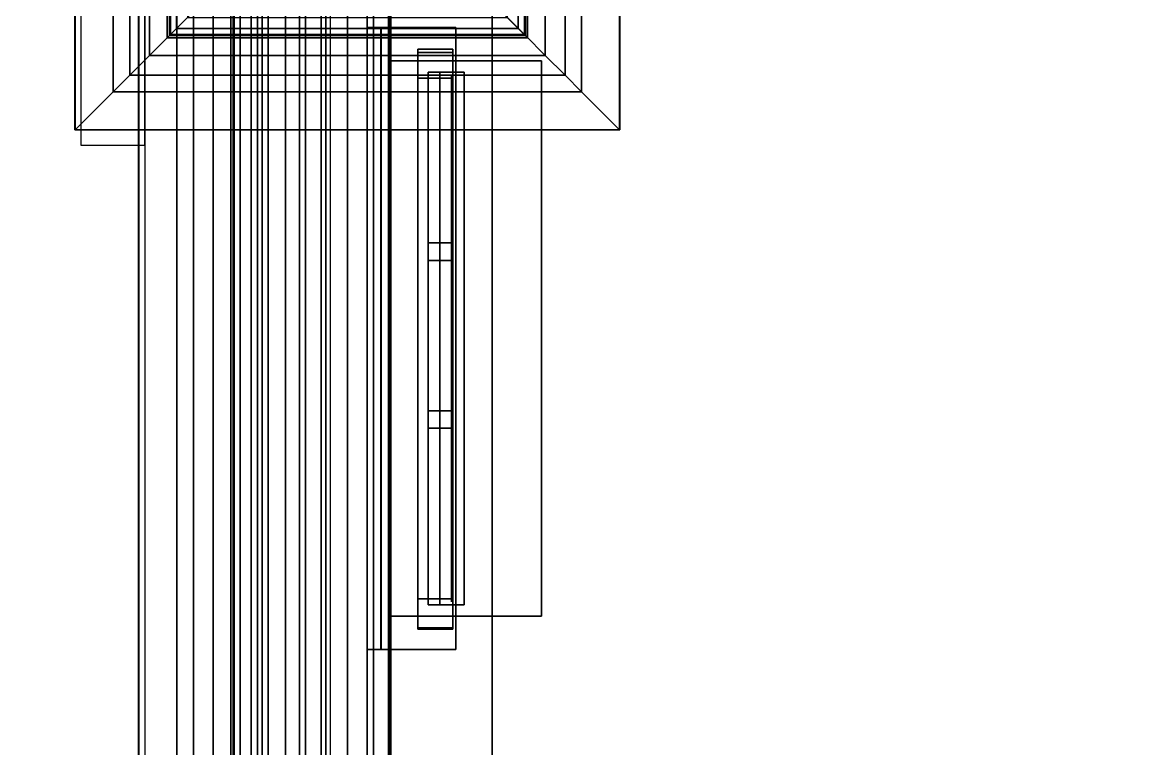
# Model space of a CAD drawing. Extents: x -152 to 154, y -106 to 95.
# Drawn here: x -132.11 to -112.73, y -19.96 to -7.41 of the extents above; entities that cross this region are included whole.
import ezdxf

# ---------------------------------------------------------------- set-up
doc = ezdxf.new("R2010")
doc.units = 0
for name, color, linetype in [('GLASS', 19, 'CONTINUOUS'), ('GROUND1', 253, 'CONTINUOUS'), ('ROOF1', 37, 'CONTINUOUS'), ('ROOF2', 59, 'CONTINUOUS'), ('WALLBASS', 250, 'CONTINUOUS'), ('WALLCOV', 37, 'CONTINUOUS'), ('WALLSIDE', 8, 'CONTINUOUS'), ('WALLVERS', 37, 'CONTINUOUS'), ('WINDOW', 9, 'CONTINUOUS')]:
    doc.layers.add(name, color=color, linetype=linetype)

msp = doc.modelspace()

# ---------------------------------------------------------------- linework, layer by layer
at = {"layer": 'GLASS'}
for points in [[(-124.704376, -17.419632, 87), (-124.704376, -8.319626, 87), (-124.704376, -8.319626, 61), (-124.704376, -17.419632, 61)], [(-124.704376, -17.419632, 50), (-124.704376, -8.319626, 50), (-124.704376, -8.319626, 24), (-124.704376, -17.419632, 24)], [(-124.704376, -17.419632, 16.5), (-124.704376, -8.319626, 16.5), (-124.704376, -8.319626, 5.5), (-124.704376, -17.419632, 5.5)]]:
    msp.add_3dface(points, dxfattribs=at)
at = {"layer": 'GROUND1', "invisible_edges": 8}
for points in [[(-151.5, 95, -0.075062), (-151.5, -80, -0.075062), (153.5, 95, -0.075062)], [(-151.5, -80, -0.075062), (-56.949997, -80, -0.075062), (153.5, 95, -0.075062)]]:
    msp.add_3dface(points, dxfattribs=at)
at = {"layer": 'ROOF1'}
for points in [[(-126.5, 70, 105.704536), (-126.5, 10, 105.704536), (-126.5, -52, 105.704536), (-81.527527, 10, 135.704529)], [(0.5, 10, 135.704529), (-81.527527, 10, 135.704529), (-126.5, -52, 105.704536), (0.5, -52, 105.704536)]]:
    msp.add_3dface(points, dxfattribs=at)
at = {"layer": 'ROOF2'}
for points in [[(132.100006, -55.5, 107.236023), (132.100006, 73.800003, 107.236023), (-130, 73.800003, 107.236023), (-130, -55.5, 107.236023)], [(-125.621452, -51.420319, 106.346451), (-81.350975, 10.035786, 135.778381), (-81.844093, 10.491188, 135.770432), (-126.12394, -50.977798, 106.33873)], [(-126.12394, -50.995041, 105.35112), (-126.12394, -50.977798, 106.33873), (-81.844093, 10.491188, 135.770432), (-81.844093, 10.473949, 134.782822)], [(-125.118965, -51.845573, 107.343979), (-80.857849, 9.59766, 136.776123), (-81.350967, 10.053066, 136.768188), (-125.621452, -51.403046, 107.336258)], [(-81.350967, 10.053066, 136.768188), (-81.350975, 10.035786, 135.778381), (-125.621452, -51.420319, 106.346451), (-125.621452, -51.403046, 107.336258)], [(-125.118965, -51.845573, 107.343979), (-125.118965, -51.862846, 106.354179), (-80.857849, 9.580379, 135.786331), (-80.857849, 9.59766, 136.776123)], [(-124.616478, -52.305367, 106.361908), (-80.364723, 9.124977, 135.794281), (-80.857849, 9.580379, 135.786331), (-125.118965, -51.862846, 106.354179)], [(-124.616478, -52.305367, 106.361908), (-124.616478, -52.322601, 105.37429), (-80.364723, 9.107738, 134.806671), (-80.364723, 9.124977, 135.794281)]]:
    msp.add_3dface(points, dxfattribs=at)
at = {"layer": 'WALLBASS', "invisible_edges": 8}
for points in [[(-125.74942, -24.169632, -0.5), (-125.74942, -17.669632, 5.300003), (-125.74942, -1.669632, -0.5)], [(-125.74942, -17.669632, 5.300003), (-125.74942, -8.069626, 5.300003), (-125.74942, -1.669632, -0.5)], [(-125.74942, -8.069626, 5.300003), (-125.74942, -8.069626, 16.700001), (-125.74942, -1.669632, -0.5)], [(-125.74942, -1.669632, -0.5), (-125.74942, -8.069626, 16.700001), (-125.74942, -1.669632, 18)], [(-125.74942, -8.069626, 16.700001), (-125.74942, -24.169632, 18), (-125.74942, -1.669632, 18)], [(-125.74942, -17.669632, 16.700001), (-125.74942, -24.169632, 18), (-125.74942, -8.069626, 16.700001)], [(-125.74942, -24.169632, -0.5), (-125.74942, -24.169632, 18), (-125.74942, -17.669632, 5.300003)], [(-125.74942, -17.669632, 5.300003), (-125.74942, -24.169632, 18), (-125.74942, -17.669632, 16.700001)]]:
    msp.add_3dface(points, dxfattribs=at)
at = {"layer": 'WALLBASS'}
for points in [[(-123.149414, -8.069626, 16.700001), (-125.74942, -8.069626, 16.700001), (-125.74942, -8.069626, 5.300003), (-123.149414, -8.069626, 5.300003)], [(-125.74942, -8.069626, 5.300003), (-125.74942, -17.669632, 5.300003), (-123.149414, -17.669632, 5.300003), (-123.149414, -8.069626, 5.300003)], [(-125.74942, -17.669632, 16.700001), (-125.74942, -8.069626, 16.700001), (-123.149414, -8.069626, 16.700001), (-123.149414, -17.669632, 16.700001)], [(-125.74942, -17.669632, 5.300003), (-125.74942, -17.669632, 16.700001), (-123.149414, -17.669632, 16.700001), (-123.149414, -17.669632, 5.300003)]]:
    msp.add_3dface(points, dxfattribs=at)
at = {"layer": 'WALLCOV'}
for points in [[(-130.102219, -55.402222, 106.785728), (-130.107178, -55.407181, 107.244904), (-130.107178, 74.866737, 107.244904), (-130.102219, 74.859291, 106.785728)], [(-129.445328, -54.745331, 106.677689), (-130.102219, -55.402222, 106.785728), (-130.102219, 74.859291, 106.785728), (-129.445328, 73.872772, 106.677689)], [(-129.159729, -54.459732, 106.434586), (-129.445328, -54.745331, 106.677689), (-129.445328, 73.872772, 106.677689), (-129.159729, 73.443848, 106.434586)], [(-128.817001, -54.117004, 106.029434), (-129.159729, -54.459732, 106.056442), (-129.159729, 73.443848, 106.056442), (-128.817001, 72.929146, 106.029434)], [(-129.159729, -54.459732, 106.056442), (-129.159729, -54.459732, 106.434586), (-129.159729, 73.443848, 106.434586), (-129.159729, 73.443848, 106.056442)], [(-128.474274, -53.774277, 105.273132), (-128.817001, -54.117004, 105.543243), (-128.817001, 72.929146, 105.543243), (-128.474274, 72.414436, 105.273132)], [(-128.817001, -54.117004, 105.543243), (-128.817001, -54.117004, 106.029434), (-128.817001, 72.929146, 106.029434), (-128.817001, 72.929146, 105.543243)], [(-127.867172, -53.167175, 99.524506), (-128.51297, -53.812958, 99.524506), (-128.51297, 72.472534, 99.524506), (-127.867172, 71.502693, 99.524506)], [(-128.51297, -53.812958, 99.524506), (-128.51297, -53.812958, 99.766678), (-128.51297, 72.472534, 99.766678), (-128.51297, 72.472534, 99.524506)], [(-128.51297, -53.812958, 99.766678), (-128.351517, -53.65152, 100.008842), (-128.351517, 72.230072, 100.008842), (-128.51297, 72.472534, 99.766678)], [(-126.046646, -51.346649, 105.219116), (-128.474274, -53.774277, 105.273132), (-128.474274, 72.414436, 105.273132), (-126.046646, 68.768608, 105.219116)], [(-128.163162, -53.463165, 100.789169), (-128.459152, -53.75914, 101.246597), (-128.459152, 72.391716, 101.246597), (-128.163162, 71.947205, 100.789169)], [(-128.459152, -53.75914, 101.246597), (-128.055527, -53.35553, 101.273506), (-128.055527, 71.785561, 101.273506), (-128.459152, 72.391716, 101.246597)], [(-128.351517, -53.65152, 100.008842), (-128.351517, -53.65152, 100.600815), (-128.351517, 72.230072, 100.600815), (-128.351517, 72.230072, 100.008842)], [(-128.351517, -53.65152, 100.600815), (-127.974808, -53.274811, 100.627716), (-127.974808, 71.66433, 100.627716), (-128.351517, 72.230072, 100.600815)], [(-127.974808, -53.274811, 100.627716), (-128.163162, -53.463165, 100.789169), (-128.163162, 71.947205, 100.789169), (-127.974808, 71.66433, 100.627716)], [(-128.055527, -53.35553, 101.273506), (-127.867172, -53.167175, 101.085152), (-127.867172, 71.502693, 101.085152), (-128.055527, 71.785561, 101.273506)], [(-127.571198, -52.871185, 100.035751), (-127.867172, -53.167175, 99.524506), (-127.867172, 71.502693, 99.524506), (-127.571198, 71.058182, 100.035751)], [(-127.867172, -53.167175, 101.085152), (-127.22139, -52.521393, 101.246597), (-127.22139, 70.532845, 101.246597), (-127.867172, 71.502693, 101.085152)], [(-126.800003, -52.100006, 100.1269), (-127.571198, -52.871185, 100.035751), (-127.571198, 71.058182, 100.035751), (-126.800003, 69.900002, 100.1269)], [(-126.871597, -52.171585, 102.591988), (-127.329025, -52.629028, 102.834152), (-127.329025, 70.694489, 102.834152), (-126.871597, 70.007515, 102.591988)], [(-127.329025, -52.629028, 102.834152), (-126.160889, -51.460892, 102.896202), (-126.160889, 68.940178, 102.896202), (-127.329025, 70.694489, 102.834152)], [(-127.22139, -52.521393, 101.246597), (-126.952316, -52.252319, 101.085152), (-126.952316, 70.128746, 101.085152), (-127.22139, 70.532845, 101.246597)], [(-126.952316, -52.252319, 101.085152), (-126.871597, -52.171585, 102.591988), (-126.871597, 70.007515, 102.591988), (-126.952316, 70.128746, 101.085152)], [(-126.160889, -51.460892, 102.896202), (-125.789597, -51.0896, 103.112289), (-125.789597, 68.382576, 103.112289), (-126.160889, 68.940178, 102.896202)], [(-125.761047, -51.061035, 104.949005), (-126.046646, -51.346649, 105.219116), (-126.046646, 68.768608, 105.219116), (-125.761047, 68.339684, 104.949005)], [(-125.789597, -51.0896, 103.112289), (-125.761047, -51.061035, 104.949005), (-125.761047, 68.339684, 104.949005), (-125.789597, 68.382576, 103.112289)], [(-131.20224, -9.262207, 106.785728), (-131.207199, -9.267166, 107.244904), (-131.207169, 6.027176, 107.244904), (-131.202209, 6.022217, 106.785728)], [(-130.545349, -8.605331, 106.677689), (-131.20224, -9.262207, 106.785728), (-131.202209, 6.022217, 106.785728), (-130.545319, 5.365334, 106.677689)], [(-122.454681, 5.365334, 106.677689), (-121.797791, 6.022217, 106.785728), (-121.797791, -9.262207, 106.785728), (-122.454681, -8.605331, 106.677689)], [(-121.797791, 6.022217, 106.785728), (-121.792831, 6.027176, 107.244904), (-121.792831, -9.267166, 107.244904), (-121.797791, -9.262207, 106.785728)], [(-131.107208, 5.767166, 107.244904), (-131.107178, -9.527176, 107.244904), (-130, -9.527176, 107.244904), (-130, 5.767166, 107.244904)], [(-130.259735, -8.319717, 106.434586), (-130.545349, -8.605331, 106.677689), (-130.545319, 5.365334, 106.677689), (-130.25972, 5.079727, 106.434586)], [(-122.74028, 5.079727, 106.434586), (-122.454681, 5.365334, 106.677689), (-122.454681, -8.605331, 106.677689), (-122.74028, -8.319717, 106.434586)], [(-129.917023, -7.97699, 106.029434), (-130.259735, -8.319717, 106.056442), (-130.25972, 5.079727, 106.056442), (-129.916992, 4.737, 106.029434)], [(-130.259735, -8.319717, 106.056442), (-130.259735, -8.319717, 106.434586), (-130.25972, 5.079727, 106.434586), (-130.25972, 5.079727, 106.056442)], [(-123.083008, 4.737, 106.029434), (-122.74028, 5.079727, 106.056442), (-122.74028, -8.319717, 106.056442), (-123.083008, -7.97699, 106.029434)], [(-122.74028, 5.079727, 106.056442), (-122.74028, 5.079727, 106.434586), (-122.74028, -8.319717, 106.434586), (-122.74028, -8.319717, 106.056442)], [(-129.574295, -7.634277, 105.273132), (-129.917023, -7.97699, 105.543243), (-129.916992, 4.737, 105.543243), (-129.574265, 4.394272, 105.273132)], [(-129.917023, -7.97699, 105.543243), (-129.917023, -7.97699, 106.029434), (-129.916992, 4.737, 106.029434), (-129.916992, 4.737, 105.543243)], [(-123.425735, 4.394272, 105.273132), (-123.083008, 4.737, 105.543243), (-123.083008, -7.97699, 105.543243), (-123.425735, -7.634277, 105.273132)], [(-123.083008, 4.737, 105.543243), (-123.083008, 4.737, 106.029434), (-123.083008, -7.97699, 106.029434), (-123.083008, -7.97699, 105.543243)], [(-128.967194, -7.027176, 99.524506), (-129.612976, -7.672958, 99.524506), (-129.612961, 4.432968, 99.524506), (-128.967163, 3.78717, 99.524506)], [(-129.612976, -7.672958, 99.524506), (-129.612976, -7.672958, 99.766678), (-129.612961, 4.432968, 99.766678), (-129.612961, 4.432968, 99.524506)], [(-129.612976, -7.672958, 99.766678), (-129.451523, -7.511505, 100.008842), (-129.451508, 4.271515, 100.008842), (-129.612961, 4.432968, 99.766678)], [(-127.146652, -5.206635, 105.219116), (-129.574295, -7.634277, 105.273132), (-129.574265, 4.394272, 105.273132), (-127.146637, 1.966644, 105.219116)], [(-129.263168, -7.323151, 100.789169), (-129.559158, -7.619141, 101.246597), (-129.559143, 4.37915, 101.246597), (-129.263153, 4.08316, 100.789169)], [(-129.559158, -7.619141, 101.246597), (-129.155548, -7.21553, 101.273506), (-129.155518, 3.975525, 101.273506), (-129.559143, 4.37915, 101.246597)], [(-129.451523, -7.511505, 100.008842), (-129.451523, -7.511505, 100.600815), (-129.451508, 4.271515, 100.600815), (-129.451508, 4.271515, 100.008842)], [(-129.451523, -7.511505, 100.600815), (-129.074814, -7.134796, 100.627716), (-129.074799, 3.894806, 100.627716), (-129.451508, 4.271515, 100.600815)], [(-125.853363, 1.966644, 105.219116), (-123.425735, 4.394272, 105.273132), (-123.425735, -7.634277, 105.273132), (-125.853363, -5.206635, 105.219116)], [(-124.032837, 3.78717, 99.524506), (-123.387039, 4.432968, 99.524506), (-123.387039, -7.672958, 99.524506), (-124.032837, -7.027176, 99.524506)], [(-123.548492, 4.271515, 100.600815), (-123.925201, 3.894806, 100.627716), (-123.925201, -7.134796, 100.627716), (-123.548492, -7.511505, 100.600815)], [(-123.440857, 4.37915, 101.246597), (-123.844482, 3.975525, 101.273506), (-123.844482, -7.21553, 101.273506), (-123.440857, -7.619141, 101.246597)], [(-123.736847, 4.08316, 100.789169), (-123.440857, 4.37915, 101.246597), (-123.440857, -7.619141, 101.246597), (-123.736847, -7.323151, 100.789169)], [(-123.387039, 4.432968, 99.766678), (-123.548492, 4.271515, 100.008842), (-123.548492, -7.511505, 100.008842), (-123.387039, -7.672958, 99.766678)], [(-123.548492, 4.271515, 100.008842), (-123.548492, 4.271515, 100.600815), (-123.548492, -7.511505, 100.600815), (-123.548492, -7.511505, 100.008842)], [(-123.387039, 4.432968, 99.524506), (-123.387039, 4.432968, 99.766678), (-123.387039, -7.672958, 99.766678), (-123.387039, -7.672958, 99.524506)], [(-125.853363, -5.206635, 105.219116), (-123.425735, -7.634277, 105.273132), (-129.574295, -7.634277, 105.273132), (-127.146652, -5.206635, 105.219116)], [(-124.032837, -7.027176, 99.524506), (-123.387039, -7.672958, 99.524506), (-129.612976, -7.672958, 99.524506), (-128.967194, -7.027176, 99.524506)], [(-123.548492, -7.511505, 100.600815), (-123.925201, -7.134796, 100.627716), (-129.074814, -7.134796, 100.627716), (-129.451523, -7.511505, 100.600815)], [(-123.440857, -7.619141, 101.246597), (-123.844482, -7.21553, 101.273506), (-129.155548, -7.21553, 101.273506), (-129.559158, -7.619141, 101.246597)], [(-123.736847, -7.323151, 100.789169), (-123.440857, -7.619141, 101.246597), (-129.559158, -7.619141, 101.246597), (-129.263168, -7.323151, 100.789169)], [(-123.387039, -7.672958, 99.766678), (-123.548492, -7.511505, 100.008842), (-129.451523, -7.511505, 100.008842), (-129.612976, -7.672958, 99.766678)], [(-123.548492, -7.511505, 100.008842), (-123.548492, -7.511505, 100.600815), (-129.451523, -7.511505, 100.600815), (-129.451523, -7.511505, 100.008842)], [(-123.425735, -7.634277, 105.273132), (-123.083008, -7.97699, 105.543243), (-129.917023, -7.97699, 105.543243), (-129.574295, -7.634277, 105.273132)], [(-123.387039, -7.672958, 99.524506), (-123.387039, -7.672958, 99.766678), (-129.612976, -7.672958, 99.766678), (-129.612976, -7.672958, 99.524506)], [(-123.083008, -7.97699, 106.029434), (-122.74028, -8.319717, 106.056442), (-130.259735, -8.319717, 106.056442), (-129.917023, -7.97699, 106.029434)], [(-123.083008, -7.97699, 105.543243), (-123.083008, -7.97699, 106.029434), (-129.917023, -7.97699, 106.029434), (-129.917023, -7.97699, 105.543243)], [(-122.74028, -8.319717, 106.434586), (-122.454681, -8.605331, 106.677689), (-130.545349, -8.605331, 106.677689), (-130.259735, -8.319717, 106.434586)], [(-122.74028, -8.319717, 106.056442), (-122.74028, -8.319717, 106.434586), (-130.259735, -8.319717, 106.434586), (-130.259735, -8.319717, 106.056442)], [(-122.454681, -8.605331, 106.677689), (-121.797791, -9.262207, 106.785728), (-131.20224, -9.262207, 106.785728), (-130.545349, -8.605331, 106.677689)], [(-121.797791, -9.262207, 106.785728), (-121.792831, -9.267166, 107.244904), (-131.207199, -9.267166, 107.244904), (-131.20224, -9.262207, 106.785728)]]:
    msp.add_3dface(points, dxfattribs=at)
at = {"layer": 'WALLSIDE', "invisible_edges": 8}
for points in [[(-125.74942, -24.169632, 55), (-125.74942, -17.669632, 60.800003), (-125.74942, -1.669632, 55)], [(-125.74942, -17.669632, 60.800003), (-125.74942, -8.069626, 60.800003), (-125.74942, -1.669632, 55)], [(-125.74942, -8.069626, 60.800003), (-125.74942, -8.069626, 87.199997), (-125.74942, -1.669632, 55)], [(-125.74942, -1.669632, 55), (-125.74942, -8.069626, 87.199997), (-125.74942, -1.669632, 101)], [(-125.74942, -8.069626, 87.199997), (-125.74942, -24.169632, 101), (-125.74942, -1.669632, 101)], [(-125.74942, -24.169632, 18), (-125.74942, -17.669632, 23.800003), (-125.74942, -1.669632, 18)], [(-125.74942, -17.669632, 23.800003), (-125.74942, -8.069626, 23.800003), (-125.74942, -1.669632, 18)], [(-125.74942, -8.069626, 23.800003), (-125.74942, -8.069626, 50.200001), (-125.74942, -1.669632, 18)], [(-125.74942, -1.669632, 18), (-125.74942, -8.069626, 50.200001), (-125.74942, -1.669632, 55)], [(-125.74942, -8.069626, 50.200001), (-125.74942, -24.169632, 55), (-125.74942, -1.669632, 55)], [(-125.74942, -17.669632, 87.199997), (-125.74942, -24.169632, 101), (-125.74942, -8.069626, 87.199997)], [(-125.74942, -17.669632, 50.200001), (-125.74942, -24.169632, 55), (-125.74942, -8.069626, 50.200001)], [(-125.74942, -24.169632, 55), (-125.74942, -24.169632, 101), (-125.74942, -17.669632, 60.800003)], [(-125.74942, -17.669632, 60.800003), (-125.74942, -24.169632, 101), (-125.74942, -17.669632, 87.199997)], [(-125.74942, -24.169632, 18), (-125.74942, -24.169632, 55), (-125.74942, -17.669632, 23.800003)], [(-125.74942, -17.669632, 23.800003), (-125.74942, -24.169632, 55), (-125.74942, -17.669632, 50.200001)]]:
    msp.add_3dface(points, dxfattribs=at)
at = {"layer": 'WALLSIDE'}
for points in [[(-123.149414, -8.069626, 87.199997), (-125.74942, -8.069626, 87.199997), (-125.74942, -8.069626, 60.800003), (-123.149414, -8.069626, 60.800003)], [(-125.74942, -8.069626, 60.800003), (-125.74942, -17.669632, 60.800003), (-123.149414, -17.669632, 60.800003), (-123.149414, -8.069626, 60.800003)], [(-125.74942, -17.669632, 87.199997), (-125.74942, -8.069626, 87.199997), (-123.149414, -8.069626, 87.199997), (-123.149414, -17.669632, 87.199997)], [(-123.149414, -8.069626, 50.200001), (-125.74942, -8.069626, 50.200001), (-125.74942, -8.069626, 23.800003), (-123.149414, -8.069626, 23.800003)], [(-125.74942, -8.069626, 23.800003), (-125.74942, -17.669632, 23.800003), (-123.149414, -17.669632, 23.800003), (-123.149414, -8.069626, 23.800003)], [(-125.74942, -17.669632, 50.200001), (-125.74942, -8.069626, 50.200001), (-123.149414, -8.069626, 50.200001), (-123.149414, -17.669632, 50.200001)], [(-125.74942, -17.669632, 60.800003), (-125.74942, -17.669632, 87.199997), (-123.149414, -17.669632, 87.199997), (-123.149414, -17.669632, 60.800003)], [(-125.74942, -17.669632, 23.800003), (-125.74942, -17.669632, 50.200001), (-123.149414, -17.669632, 50.200001), (-123.149414, -17.669632, 23.800003)]]:
    msp.add_3dface(points, dxfattribs=at)
at = {"layer": 'WALLVERS'}
for points in [[(-124, 64.5, 22), (-126.5, 64.5, 22), (-126.5, -52.5, 22), (-124, -52.5, 22)], [(-126.5, -52.5, 19), (-126.5, 64.5, 19), (-124, 64.5, 19), (-124, -52.5, 19)], [(-126.5, -52.5, 22), (-126.5, 64.5, 22), (-126.5, 64.5, 19), (-126.5, -52.5, 19)], [(-124, 64.5, 19), (-124, 64.5, 22), (-124, -52.5, 22), (-124, -52.5, 19)]]:
    msp.add_3dface(points, dxfattribs=at)
at = {"layer": 'WINDOW'}
for points in [[(-126.158691, -18.245377, 60.849998), (-126.158691, -7.493881, 60.849998), (-124.626068, -7.493881, 60.849998), (-124.626068, -18.245377, 60.849998)], [(-126.158691, -18.245377, 60.849998), (-126.158691, -18.245377, 61.024178), (-126.158691, -7.493881, 61.024178), (-126.158691, -7.493881, 60.849998)], [(-125.920288, -7.493881, 61.025002), (-126.158691, -7.493881, 61.024178), (-126.158691, -18.245377, 61.024178), (-125.920288, -18.245377, 61.025002)], [(-124.626068, -7.493881, 60.849998), (-126.158691, -7.493881, 60.849998), (-126.158691, -18.245377, 60.849998), (-124.626068, -18.245377, 60.849998)], [(-126.158691, -7.493881, 60.675819), (-126.158691, -18.245377, 60.675819), (-126.158691, -18.245377, 60.849998), (-126.158691, -7.493881, 60.849998)], [(-126.158691, -18.245377, 60.675819), (-126.158691, -7.493881, 60.675819), (-125.920288, -7.493881, 60.675003), (-125.920288, -18.245377, 60.675003)], [(-126.158691, -18.245377, 23.849998), (-126.158691, -7.493881, 23.849998), (-124.626068, -7.493881, 23.849998), (-124.626068, -18.245377, 23.849998)], [(-126.158691, -18.245377, 23.849998), (-126.158691, -18.245377, 24.024178), (-126.158691, -7.493881, 24.024178), (-126.158691, -7.493881, 23.849998)], [(-125.920288, -7.493881, 24.025002), (-126.158691, -7.493881, 24.024178), (-126.158691, -18.245377, 24.024178), (-125.920288, -18.245377, 24.025002)], [(-124.626068, -7.493881, 23.849998), (-126.158691, -7.493881, 23.849998), (-126.158691, -18.245377, 23.849998), (-124.626068, -18.245377, 23.849998)], [(-126.158691, -7.493881, 23.675819), (-126.158691, -18.245377, 23.675819), (-126.158691, -18.245377, 23.849998), (-126.158691, -7.493881, 23.849998)], [(-126.158691, -18.245377, 23.675819), (-126.158691, -7.493881, 23.675819), (-125.920288, -7.493881, 23.675003), (-125.920288, -18.245377, 23.675003)], [(-126.158691, -18.245377, 5.349998), (-126.158691, -7.493881, 5.349998), (-124.626068, -7.493881, 5.349998), (-124.626068, -18.245377, 5.349998)], [(-126.158691, -18.245377, 5.349998), (-126.158691, -18.245377, 5.524178), (-126.158691, -7.493881, 5.524178), (-126.158691, -7.493881, 5.349998)], [(-125.920288, -7.493881, 5.525002), (-126.158691, -7.493881, 5.524178), (-126.158691, -18.245377, 5.524178), (-125.920288, -18.245377, 5.525002)], [(-124.626068, -7.493881, 5.349998), (-126.158691, -7.493881, 5.349998), (-126.158691, -18.245377, 5.349998), (-124.626068, -18.245377, 5.349998)], [(-126.158691, -7.493881, 5.175819), (-126.158691, -18.245377, 5.175819), (-126.158691, -18.245377, 5.349998), (-126.158691, -7.493881, 5.349998)], [(-126.158691, -18.245377, 5.175819), (-126.158691, -7.493881, 5.175819), (-125.920288, -7.493881, 5.175003), (-125.920288, -18.245377, 5.175003)], [(-125.920288, -18.245377, 61.025002), (-125.917664, -18.245377, 61.150002), (-125.917664, -7.493881, 61.150002), (-125.920288, -7.493881, 61.025002)], [(-125.917664, -7.493881, 60.550003), (-125.917664, -18.245377, 60.550003), (-125.920288, -18.245377, 60.675003), (-125.920288, -7.493881, 60.675003)], [(-125.920288, -18.245377, 24.025002), (-125.917664, -18.245377, 24.150002), (-125.917664, -7.493881, 24.150002), (-125.920288, -7.493881, 24.025002)], [(-125.917664, -7.493881, 23.550003), (-125.917664, -18.245377, 23.550003), (-125.920288, -18.245377, 23.675003), (-125.920288, -7.493881, 23.675003)], [(-125.920288, -18.245377, 5.525002), (-125.917664, -18.245377, 5.650002), (-125.917664, -7.493881, 5.650002), (-125.920288, -7.493881, 5.525002)], [(-125.917664, -7.493881, 5.050003), (-125.917664, -18.245377, 5.050003), (-125.920288, -18.245377, 5.175003), (-125.920288, -7.493881, 5.175003)], [(-124.626068, -7.493881, 61.150002), (-125.917664, -7.493881, 61.150002), (-125.917664, -18.245377, 61.150002), (-124.626068, -18.245377, 61.150002)], [(-125.917664, -18.245377, 60.550003), (-125.917664, -7.493881, 60.550003), (-124.626068, -7.493881, 60.550003), (-124.626068, -18.245377, 60.550003)], [(-124.626068, -7.493881, 24.150002), (-125.917664, -7.493881, 24.150002), (-125.917664, -18.245377, 24.150002), (-124.626068, -18.245377, 24.150002)], [(-125.917664, -18.245377, 23.550003), (-125.917664, -7.493881, 23.550003), (-124.626068, -7.493881, 23.550003), (-124.626068, -18.245377, 23.550003)], [(-124.626068, -7.493881, 5.650002), (-125.917664, -7.493881, 5.650002), (-125.917664, -18.245377, 5.650002), (-124.626068, -18.245377, 5.650002)], [(-125.917664, -18.245377, 5.050003), (-125.917664, -7.493881, 5.050003), (-124.626068, -7.493881, 5.050003), (-124.626068, -18.245377, 5.050003)], [(-124.626068, -18.245377, 60.849998), (-124.626068, -7.493881, 60.849998), (-124.626068, -7.493881, 61.150002), (-124.626068, -18.245377, 61.150002)], [(-124.626068, -7.493881, 60.550003), (-124.626068, -7.493881, 60.849998), (-124.626068, -18.245377, 60.849998), (-124.626068, -18.245377, 60.550003)], [(-124.626068, -18.245377, 23.849998), (-124.626068, -7.493881, 23.849998), (-124.626068, -7.493881, 24.150002), (-124.626068, -18.245377, 24.150002)], [(-124.626068, -7.493881, 23.550003), (-124.626068, -7.493881, 23.849998), (-124.626068, -18.245377, 23.849998), (-124.626068, -18.245377, 23.550003)], [(-124.626068, -18.245377, 5.349998), (-124.626068, -7.493881, 5.349998), (-124.626068, -7.493881, 5.650002), (-124.626068, -18.245377, 5.650002)], [(-124.626068, -7.493881, 5.050003), (-124.626068, -7.493881, 5.349998), (-124.626068, -18.245377, 5.349998), (-124.626068, -18.245377, 5.050003)], [(-125.280869, -8.369629, 60.626999), (-125.280869, -7.869629, 60.626999), (-124.680878, -7.869629, 60.626999), (-124.680878, -8.369629, 60.626999)], [(-125.280869, -8.369629, 87.488998), (-125.280869, -7.869629, 87.488998), (-125.280869, -7.869629, 60.626999), (-125.280869, -8.369629, 60.626999)], [(-124.680878, -7.869629, 87.488998), (-125.280869, -7.869629, 87.488998), (-125.280869, -8.369629, 87.488998), (-124.680878, -8.369629, 87.488998)], [(-125.280869, -7.869629, 60.626999), (-125.280869, -7.869629, 87.488998), (-124.680878, -7.869629, 87.488998), (-124.680878, -7.869629, 60.626999)], [(-125.280869, -8.369629, 23.626999), (-125.280869, -7.869629, 23.626999), (-124.680878, -7.869629, 23.626999), (-124.680878, -8.369629, 23.626999)], [(-125.280869, -8.369629, 50.488998), (-125.280869, -7.869629, 50.488998), (-125.280869, -7.869629, 23.626999), (-125.280869, -8.369629, 23.626999)], [(-124.680878, -7.869629, 50.488998), (-125.280869, -7.869629, 50.488998), (-125.280869, -8.369629, 50.488998), (-124.680878, -8.369629, 50.488998)], [(-125.280869, -7.869629, 23.626999), (-125.280869, -7.869629, 50.488998), (-124.680878, -7.869629, 50.488998), (-124.680878, -7.869629, 23.626999)], [(-125.280869, -8.369629, 5.126999), (-125.280869, -7.869629, 5.126999), (-124.680878, -7.869629, 5.126999), (-124.680878, -8.369629, 5.126999)], [(-125.280869, -8.369629, 16.988998), (-125.280869, -7.869629, 16.988998), (-125.280869, -7.869629, 5.126999), (-125.280869, -8.369629, 5.126999)], [(-124.680878, -7.869629, 16.988998), (-125.280869, -7.869629, 16.988998), (-125.280869, -8.369629, 16.988998), (-124.680878, -8.369629, 16.988998)], [(-125.280869, -7.869629, 5.126999), (-125.280869, -7.869629, 16.988998), (-124.680878, -7.869629, 16.988998), (-124.680878, -7.869629, 5.126999)], [(-124.680878, -7.930634, 87.5), (-125.280869, -7.930634, 87.5), (-125.280869, -17.892639, 87.5), (-124.680878, -17.892639, 87.5)], [(-125.280869, -7.930634, 87.5), (-125.280869, -7.930634, 87), (-125.280869, -17.892639, 87), (-125.280869, -17.892639, 87.5)], [(-124.680878, -7.930634, 87), (-125.280869, -7.930634, 87), (-125.280869, -7.930634, 87.5), (-124.680878, -7.930634, 87.5)], [(-125.280869, -17.892639, 87), (-125.280869, -7.930634, 87), (-124.680878, -7.930634, 87), (-124.680878, -17.892639, 87)], [(-124.680878, -7.930634, 50.5), (-125.280869, -7.930634, 50.5), (-125.280869, -17.892639, 50.5), (-124.680878, -17.892639, 50.5)], [(-125.280869, -7.930634, 50.5), (-125.280869, -7.930634, 50), (-125.280869, -17.892639, 50), (-125.280869, -17.892639, 50.5)], [(-124.680878, -7.930634, 50), (-125.280869, -7.930634, 50), (-125.280869, -7.930634, 50.5), (-124.680878, -7.930634, 50.5)], [(-125.280869, -17.892639, 50), (-125.280869, -7.930634, 50), (-124.680878, -7.930634, 50), (-124.680878, -17.892639, 50)], [(-124.680878, -7.930634, 17), (-125.280869, -7.930634, 17), (-125.280869, -17.892639, 17), (-124.680878, -17.892639, 17)], [(-125.280869, -7.930634, 17), (-125.280869, -7.930634, 16.5), (-125.280869, -17.892639, 16.5), (-125.280869, -17.892639, 17)], [(-124.680878, -7.930634, 16.5), (-125.280869, -7.930634, 16.5), (-125.280869, -7.930634, 17), (-124.680878, -7.930634, 17)], [(-125.280869, -17.892639, 16.5), (-125.280869, -7.930634, 16.5), (-124.680878, -7.930634, 16.5), (-124.680878, -17.892639, 16.5)], [(-124.680878, -7.869629, 60.626999), (-124.680878, -7.869629, 87.488998), (-124.680878, -8.369629, 87.488998), (-124.680878, -8.369629, 60.626999)], [(-124.680878, -7.869629, 23.626999), (-124.680878, -7.869629, 50.488998), (-124.680878, -8.369629, 50.488998), (-124.680878, -8.369629, 23.626999)], [(-124.680878, -7.869629, 5.126999), (-124.680878, -7.869629, 16.988998), (-124.680878, -8.369629, 16.988998), (-124.680878, -8.369629, 5.126999)], [(-124.680878, -17.892639, 87), (-124.680878, -7.930634, 87), (-124.680878, -7.930634, 87.5), (-124.680878, -17.892639, 87.5)], [(-124.680878, -17.892639, 50), (-124.680878, -7.930634, 50), (-124.680878, -7.930634, 50.5), (-124.680878, -17.892639, 50.5)], [(-124.680878, -17.892639, 16.5), (-124.680878, -7.930634, 16.5), (-124.680878, -7.930634, 17), (-124.680878, -17.892639, 17)], [(-124.680878, -8.269638, 64.75), (-125.10437, -8.269638, 64.75), (-125.10437, -17.469635, 64.75), (-124.680878, -17.469635, 64.75)], [(-124.680878, -8.269638, 64.449997), (-125.10437, -8.269638, 64.449997), (-125.10437, -8.269638, 64.75), (-124.680878, -8.269638, 64.75)], [(-125.10437, -17.469635, 64.449997), (-125.10437, -8.269638, 64.449997), (-124.680878, -8.269638, 64.449997), (-124.680878, -17.469635, 64.449997)], [(-125.10437, -8.269638, 64.75), (-125.10437, -8.269638, 64.449997), (-125.10437, -17.469635, 64.449997), (-125.10437, -17.469635, 64.75)], [(-124.680878, -8.269638, 68.550003), (-125.10437, -8.269638, 68.550003), (-125.10437, -17.469635, 68.550003), (-124.680878, -17.469635, 68.550003)], [(-124.680878, -8.269638, 68.25), (-125.10437, -8.269638, 68.25), (-125.10437, -8.269638, 68.550003), (-124.680878, -8.269638, 68.550003)], [(-125.10437, -17.469635, 68.25), (-125.10437, -8.269638, 68.25), (-124.680878, -8.269638, 68.25), (-124.680878, -17.469635, 68.25)], [(-125.10437, -8.269638, 68.550003), (-125.10437, -8.269638, 68.25), (-125.10437, -17.469635, 68.25), (-125.10437, -17.469635, 68.550003)], [(-124.680878, -8.269638, 72.601501), (-125.10437, -8.269638, 72.601501), (-125.10437, -17.469635, 72.601501), (-124.680878, -17.469635, 72.601501)], [(-124.680878, -8.269638, 71.998505), (-125.10437, -8.269638, 71.998505), (-125.10437, -8.269638, 72.601501), (-124.680878, -8.269638, 72.601501)], [(-125.10437, -17.469635, 71.998505), (-125.10437, -8.269638, 71.998505), (-124.680878, -8.269638, 71.998505), (-124.680878, -17.469635, 71.998505)], [(-125.10437, -8.269638, 72.601501), (-125.10437, -8.269638, 71.998505), (-125.10437, -17.469635, 71.998505), (-125.10437, -17.469635, 72.601501)], [(-124.680878, -8.269638, 76.150002), (-125.10437, -8.269638, 76.150002), (-125.10437, -17.469635, 76.150002), (-124.680878, -17.469635, 76.150002)], [(-124.680878, -8.269638, 75.849998), (-125.10437, -8.269638, 75.849998), (-125.10437, -8.269638, 76.150002), (-124.680878, -8.269638, 76.150002)], [(-125.10437, -17.469635, 75.849998), (-125.10437, -8.269638, 75.849998), (-124.680878, -8.269638, 75.849998), (-124.680878, -17.469635, 75.849998)], [(-125.10437, -8.269638, 76.150002), (-125.10437, -8.269638, 75.849998), (-125.10437, -17.469635, 75.849998), (-125.10437, -17.469635, 76.150002)], [(-124.680878, -8.269638, 79.75), (-125.10437, -8.269638, 79.75), (-125.10437, -17.469635, 79.75), (-124.680878, -17.469635, 79.75)], [(-124.680878, -8.269638, 79.449997), (-125.10437, -8.269638, 79.449997), (-125.10437, -8.269638, 79.75), (-124.680878, -8.269638, 79.75)], [(-125.10437, -17.469635, 79.449997), (-125.10437, -8.269638, 79.449997), (-124.680878, -8.269638, 79.449997), (-124.680878, -17.469635, 79.449997)], [(-125.10437, -8.269638, 79.75), (-125.10437, -8.269638, 79.449997), (-125.10437, -17.469635, 79.449997), (-125.10437, -17.469635, 79.75)], [(-124.680878, -8.269638, 83.550003), (-125.10437, -8.269638, 83.550003), (-125.10437, -17.469635, 83.550003), (-124.680878, -17.469635, 83.550003)], [(-124.680878, -8.269638, 83.25), (-125.10437, -8.269638, 83.25), (-125.10437, -8.269638, 83.550003), (-124.680878, -8.269638, 83.550003)], [(-125.10437, -17.469635, 83.25), (-125.10437, -8.269638, 83.25), (-124.680878, -8.269638, 83.25), (-124.680878, -17.469635, 83.25)], [(-125.10437, -8.269638, 83.550003), (-125.10437, -8.269638, 83.25), (-125.10437, -17.469635, 83.25), (-125.10437, -17.469635, 83.550003)], [(-124.680878, -8.269638, 27.75), (-125.10437, -8.269638, 27.75), (-125.10437, -17.469635, 27.75), (-124.680878, -17.469635, 27.75)], [(-124.680878, -8.269638, 27.450001), (-125.10437, -8.269638, 27.450001), (-125.10437, -8.269638, 27.75), (-124.680878, -8.269638, 27.75)], [(-125.10437, -17.469635, 27.450001), (-125.10437, -8.269638, 27.450001), (-124.680878, -8.269638, 27.450001), (-124.680878, -17.469635, 27.450001)], [(-125.10437, -8.269638, 27.75), (-125.10437, -8.269638, 27.450001), (-125.10437, -17.469635, 27.450001), (-125.10437, -17.469635, 27.75)], [(-124.680878, -8.269638, 31.549999), (-125.10437, -8.269638, 31.549999), (-125.10437, -17.469635, 31.549999), (-124.680878, -17.469635, 31.549999)], [(-124.680878, -8.269638, 31.25), (-125.10437, -8.269638, 31.25), (-125.10437, -8.269638, 31.549999), (-124.680878, -8.269638, 31.549999)], [(-125.10437, -17.469635, 31.25), (-125.10437, -8.269638, 31.25), (-124.680878, -8.269638, 31.25), (-124.680878, -17.469635, 31.25)], [(-125.10437, -8.269638, 31.549999), (-125.10437, -8.269638, 31.25), (-125.10437, -17.469635, 31.25), (-125.10437, -17.469635, 31.549999)], [(-124.680878, -8.269638, 35.601501), (-125.10437, -8.269638, 35.601501), (-125.10437, -17.469635, 35.601501), (-124.680878, -17.469635, 35.601501)], [(-124.680878, -8.269638, 34.998501), (-125.10437, -8.269638, 34.998501), (-125.10437, -8.269638, 35.601501), (-124.680878, -8.269638, 35.601501)], [(-125.10437, -17.469635, 34.998501), (-125.10437, -8.269638, 34.998501), (-124.680878, -8.269638, 34.998501), (-124.680878, -17.469635, 34.998501)], [(-125.10437, -8.269638, 35.601501), (-125.10437, -8.269638, 34.998501), (-125.10437, -17.469635, 34.998501), (-125.10437, -17.469635, 35.601501)], [(-124.680878, -8.269638, 39.150002), (-125.10437, -8.269638, 39.150002), (-125.10437, -17.469635, 39.150002), (-124.680878, -17.469635, 39.150002)], [(-124.680878, -8.269638, 38.849998), (-125.10437, -8.269638, 38.849998), (-125.10437, -8.269638, 39.150002), (-124.680878, -8.269638, 39.150002)], [(-125.10437, -17.469635, 38.849998), (-125.10437, -8.269638, 38.849998), (-124.680878, -8.269638, 38.849998), (-124.680878, -17.469635, 38.849998)], [(-125.10437, -8.269638, 39.150002), (-125.10437, -8.269638, 38.849998), (-125.10437, -17.469635, 38.849998), (-125.10437, -17.469635, 39.150002)], [(-124.680878, -8.269638, 42.75), (-125.10437, -8.269638, 42.75), (-125.10437, -17.469635, 42.75), (-124.680878, -17.469635, 42.75)], [(-124.680878, -8.269638, 42.450001), (-125.10437, -8.269638, 42.450001), (-125.10437, -8.269638, 42.75), (-124.680878, -8.269638, 42.75)], [(-125.10437, -17.469635, 42.450001), (-125.10437, -8.269638, 42.450001), (-124.680878, -8.269638, 42.450001), (-124.680878, -17.469635, 42.450001)], [(-125.10437, -8.269638, 42.75), (-125.10437, -8.269638, 42.450001), (-125.10437, -17.469635, 42.450001), (-125.10437, -17.469635, 42.75)], [(-124.680878, -8.269638, 46.549999), (-125.10437, -8.269638, 46.549999), (-125.10437, -17.469635, 46.549999), (-124.680878, -17.469635, 46.549999)], [(-124.680878, -8.269638, 46.25), (-125.10437, -8.269638, 46.25), (-125.10437, -8.269638, 46.549999), (-124.680878, -8.269638, 46.549999)], [(-125.10437, -17.469635, 46.25), (-125.10437, -8.269638, 46.25), (-124.680878, -8.269638, 46.25), (-124.680878, -17.469635, 46.25)], [(-125.10437, -8.269638, 46.549999), (-125.10437, -8.269638, 46.25), (-125.10437, -17.469635, 46.25), (-125.10437, -17.469635, 46.549999)], [(-124.680878, -8.269638, 9.25), (-125.10437, -8.269638, 9.25), (-125.10437, -17.469635, 9.25), (-124.680878, -17.469635, 9.25)], [(-124.680878, -8.269638, 8.950001), (-125.10437, -8.269638, 8.950001), (-125.10437, -8.269638, 9.25), (-124.680878, -8.269638, 9.25)], [(-125.10437, -17.469635, 8.950001), (-125.10437, -8.269638, 8.950001), (-124.680878, -8.269638, 8.950001), (-124.680878, -17.469635, 8.950001)], [(-125.10437, -8.269638, 9.25), (-125.10437, -8.269638, 8.950001), (-125.10437, -17.469635, 8.950001), (-125.10437, -17.469635, 9.25)], [(-124.680878, -8.269638, 13.049999), (-125.10437, -8.269638, 13.049999), (-125.10437, -17.469635, 13.049999), (-124.680878, -17.469635, 13.049999)], [(-124.680878, -8.269638, 12.75), (-125.10437, -8.269638, 12.75), (-125.10437, -8.269638, 13.049999), (-124.680878, -8.269638, 13.049999)], [(-125.10437, -17.469635, 12.75), (-125.10437, -8.269638, 12.75), (-124.680878, -8.269638, 12.75), (-124.680878, -17.469635, 12.75)], [(-125.10437, -8.269638, 13.049999), (-125.10437, -8.269638, 12.75), (-125.10437, -17.469635, 12.75), (-125.10437, -17.469635, 13.049999)], [(-124.480865, -8.269638, 72.150002), (-124.904373, -8.269638, 72.150002), (-124.904373, -17.469635, 72.150002), (-124.480865, -17.469635, 72.150002)], [(-124.480865, -8.269638, 71.849998), (-124.904373, -8.269638, 71.849998), (-124.904373, -8.269638, 72.150002), (-124.480865, -8.269638, 72.150002)], [(-124.904373, -17.469635, 71.849998), (-124.904373, -8.269638, 71.849998), (-124.480865, -8.269638, 71.849998), (-124.480865, -17.469635, 71.849998)], [(-124.904373, -8.269638, 72.150002), (-124.904373, -8.269638, 71.849998), (-124.904373, -17.469635, 71.849998), (-124.904373, -17.469635, 72.150002)], [(-124.480865, -8.269638, 35.150002), (-124.904373, -8.269638, 35.150002), (-124.904373, -17.469635, 35.150002), (-124.480865, -17.469635, 35.150002)], [(-124.480865, -8.269638, 34.849998), (-124.904373, -8.269638, 34.849998), (-124.904373, -8.269638, 35.150002), (-124.480865, -8.269638, 35.150002)], [(-124.904373, -17.469635, 34.849998), (-124.904373, -8.269638, 34.849998), (-124.480865, -8.269638, 34.849998), (-124.480865, -17.469635, 34.849998)], [(-124.904373, -8.269638, 35.150002), (-124.904373, -8.269638, 34.849998), (-124.904373, -17.469635, 34.849998), (-124.904373, -17.469635, 35.150002)], [(-124.680878, -17.469635, 64.449997), (-124.680878, -8.269638, 64.449997), (-124.680878, -8.269638, 64.75), (-124.680878, -17.469635, 64.75)], [(-124.680878, -17.469635, 68.25), (-124.680878, -8.269638, 68.25), (-124.680878, -8.269638, 68.550003), (-124.680878, -17.469635, 68.550003)], [(-124.680878, -17.469635, 71.998505), (-124.680878, -8.269638, 71.998505), (-124.680878, -8.269638, 72.601501), (-124.680878, -17.469635, 72.601501)], [(-124.680878, -17.469635, 75.849998), (-124.680878, -8.269638, 75.849998), (-124.680878, -8.269638, 76.150002), (-124.680878, -17.469635, 76.150002)], [(-124.680878, -17.469635, 79.449997), (-124.680878, -8.269638, 79.449997), (-124.680878, -8.269638, 79.75), (-124.680878, -17.469635, 79.75)], [(-124.680878, -17.469635, 83.25), (-124.680878, -8.269638, 83.25), (-124.680878, -8.269638, 83.550003), (-124.680878, -17.469635, 83.550003)], [(-124.680878, -17.469635, 27.450001), (-124.680878, -8.269638, 27.450001), (-124.680878, -8.269638, 27.75), (-124.680878, -17.469635, 27.75)], [(-124.680878, -17.469635, 31.25), (-124.680878, -8.269638, 31.25), (-124.680878, -8.269638, 31.549999), (-124.680878, -17.469635, 31.549999)], [(-124.680878, -17.469635, 34.998501), (-124.680878, -8.269638, 34.998501), (-124.680878, -8.269638, 35.601501), (-124.680878, -17.469635, 35.601501)], [(-124.680878, -17.469635, 38.849998), (-124.680878, -8.269638, 38.849998), (-124.680878, -8.269638, 39.150002), (-124.680878, -17.469635, 39.150002)], [(-124.680878, -17.469635, 42.450001), (-124.680878, -8.269638, 42.450001), (-124.680878, -8.269638, 42.75), (-124.680878, -17.469635, 42.75)], [(-124.680878, -17.469635, 46.25), (-124.680878, -8.269638, 46.25), (-124.680878, -8.269638, 46.549999), (-124.680878, -17.469635, 46.549999)], [(-124.680878, -17.469635, 8.950001), (-124.680878, -8.269638, 8.950001), (-124.680878, -8.269638, 9.25), (-124.680878, -17.469635, 9.25)], [(-124.680878, -17.469635, 12.75), (-124.680878, -8.269638, 12.75), (-124.680878, -8.269638, 13.049999), (-124.680878, -17.469635, 13.049999)], [(-124.480865, -17.469635, 71.849998), (-124.480865, -8.269638, 71.849998), (-124.480865, -8.269638, 72.150002), (-124.480865, -17.469635, 72.150002)], [(-124.480865, -17.469635, 34.849998), (-124.480865, -8.269638, 34.849998), (-124.480865, -8.269638, 35.150002), (-124.480865, -17.469635, 35.150002)], [(-124.680878, -8.369629, 87.488998), (-125.280869, -8.369629, 87.488998), (-125.280869, -8.369629, 60.626999), (-124.680878, -8.369629, 60.626999)], [(-124.680878, -8.369629, 50.488998), (-125.280869, -8.369629, 50.488998), (-125.280869, -8.369629, 23.626999), (-124.680878, -8.369629, 23.626999)], [(-124.680878, -8.369629, 16.988998), (-125.280869, -8.369629, 16.988998), (-125.280869, -8.369629, 5.126999), (-124.680878, -8.369629, 5.126999)], [(-124.680878, -11.219635, 61.099998), (-125.10437, -11.219635, 61.099998), (-125.10437, -11.219635, 87.399994), (-124.680878, -11.219635, 87.399994)], [(-124.680878, -11.519638, 61.099998), (-125.10437, -11.519638, 61.099998), (-125.10437, -11.219635, 61.099998), (-124.680878, -11.219635, 61.099998)], [(-125.10437, -11.219635, 87.399994), (-125.10437, -11.519638, 87.399994), (-124.680878, -11.519638, 87.399994), (-124.680878, -11.219635, 87.399994)], [(-125.10437, -11.219635, 61.099998), (-125.10437, -11.519638, 61.099998), (-125.10437, -11.519638, 87.399994), (-125.10437, -11.219635, 87.399994)], [(-124.680878, -11.219635, 24.099998), (-125.10437, -11.219635, 24.099998), (-125.10437, -11.219635, 50.399998), (-124.680878, -11.219635, 50.399998)], [(-124.680878, -11.519638, 24.099998), (-125.10437, -11.519638, 24.099998), (-125.10437, -11.219635, 24.099998), (-124.680878, -11.219635, 24.099998)], [(-125.10437, -11.219635, 50.399998), (-125.10437, -11.519638, 50.399998), (-124.680878, -11.519638, 50.399998), (-124.680878, -11.219635, 50.399998)], [(-125.10437, -11.219635, 24.099998), (-125.10437, -11.519638, 24.099998), (-125.10437, -11.519638, 50.399998), (-125.10437, -11.219635, 50.399998)], [(-124.680878, -11.219635, 5.599998), (-125.10437, -11.219635, 5.599998), (-125.10437, -11.219635, 16.899998), (-124.680878, -11.219635, 16.899998)], [(-124.680878, -11.519638, 5.599998), (-125.10437, -11.519638, 5.599998), (-125.10437, -11.219635, 5.599998), (-124.680878, -11.219635, 5.599998)], [(-125.10437, -11.219635, 16.899998), (-125.10437, -11.519638, 16.899998), (-124.680878, -11.519638, 16.899998), (-124.680878, -11.219635, 16.899998)], [(-125.10437, -11.219635, 5.599998), (-125.10437, -11.519638, 5.599998), (-125.10437, -11.519638, 16.899998), (-125.10437, -11.219635, 16.899998)], [(-124.680878, -11.519638, 87.399994), (-124.680878, -11.519638, 61.099998), (-124.680878, -11.219635, 61.099998), (-124.680878, -11.219635, 87.399994)], [(-124.680878, -11.519638, 50.399998), (-124.680878, -11.519638, 24.099998), (-124.680878, -11.219635, 24.099998), (-124.680878, -11.219635, 50.399998)], [(-124.680878, -11.519638, 16.899998), (-124.680878, -11.519638, 5.599998), (-124.680878, -11.219635, 5.599998), (-124.680878, -11.219635, 16.899998)], [(-125.10437, -11.519638, 87.399994), (-125.10437, -11.519638, 61.099998), (-124.680878, -11.519638, 61.099998), (-124.680878, -11.519638, 87.399994)], [(-125.10437, -11.519638, 50.399998), (-125.10437, -11.519638, 24.099998), (-124.680878, -11.519638, 24.099998), (-124.680878, -11.519638, 50.399998)], [(-125.10437, -11.519638, 16.899998), (-125.10437, -11.519638, 5.599998), (-124.680878, -11.519638, 5.599998), (-124.680878, -11.519638, 16.899998)], [(-124.680878, -14.119629, 61.099998), (-125.10437, -14.119629, 61.099998), (-125.10437, -14.119629, 87.399994), (-124.680878, -14.119629, 87.399994)], [(-124.680878, -14.419632, 61.099998), (-125.10437, -14.419632, 61.099998), (-125.10437, -14.119629, 61.099998), (-124.680878, -14.119629, 61.099998)], [(-125.10437, -14.119629, 87.399994), (-125.10437, -14.419632, 87.399994), (-124.680878, -14.419632, 87.399994), (-124.680878, -14.119629, 87.399994)], [(-125.10437, -14.119629, 61.099998), (-125.10437, -14.419632, 61.099998), (-125.10437, -14.419632, 87.399994), (-125.10437, -14.119629, 87.399994)], [(-124.680878, -14.119629, 24.099998), (-125.10437, -14.119629, 24.099998), (-125.10437, -14.119629, 50.399998), (-124.680878, -14.119629, 50.399998)], [(-124.680878, -14.419632, 24.099998), (-125.10437, -14.419632, 24.099998), (-125.10437, -14.119629, 24.099998), (-124.680878, -14.119629, 24.099998)], [(-125.10437, -14.119629, 50.399998), (-125.10437, -14.419632, 50.399998), (-124.680878, -14.419632, 50.399998), (-124.680878, -14.119629, 50.399998)], [(-125.10437, -14.119629, 24.099998), (-125.10437, -14.419632, 24.099998), (-125.10437, -14.419632, 50.399998), (-125.10437, -14.119629, 50.399998)], [(-124.680878, -14.119629, 5.599998), (-125.10437, -14.119629, 5.599998), (-125.10437, -14.119629, 16.899998), (-124.680878, -14.119629, 16.899998)], [(-124.680878, -14.419632, 5.599998), (-125.10437, -14.419632, 5.599998), (-125.10437, -14.119629, 5.599998), (-124.680878, -14.119629, 5.599998)], [(-125.10437, -14.119629, 16.899998), (-125.10437, -14.419632, 16.899998), (-124.680878, -14.419632, 16.899998), (-124.680878, -14.119629, 16.899998)], [(-125.10437, -14.119629, 5.599998), (-125.10437, -14.419632, 5.599998), (-125.10437, -14.419632, 16.899998), (-125.10437, -14.119629, 16.899998)], [(-124.680878, -14.419632, 87.399994), (-124.680878, -14.419632, 61.099998), (-124.680878, -14.119629, 61.099998), (-124.680878, -14.119629, 87.399994)], [(-124.680878, -14.419632, 50.399998), (-124.680878, -14.419632, 24.099998), (-124.680878, -14.119629, 24.099998), (-124.680878, -14.119629, 50.399998)], [(-124.680878, -14.419632, 16.899998), (-124.680878, -14.419632, 5.599998), (-124.680878, -14.119629, 5.599998), (-124.680878, -14.119629, 16.899998)], [(-125.10437, -14.419632, 87.399994), (-125.10437, -14.419632, 61.099998), (-124.680878, -14.419632, 61.099998), (-124.680878, -14.419632, 87.399994)], [(-125.10437, -14.419632, 50.399998), (-125.10437, -14.419632, 24.099998), (-124.680878, -14.419632, 24.099998), (-124.680878, -14.419632, 50.399998)], [(-125.10437, -14.419632, 16.899998), (-125.10437, -14.419632, 5.599998), (-124.680878, -14.419632, 5.599998), (-124.680878, -14.419632, 16.899998)], [(-125.280869, -17.869629, 60.626999), (-125.280869, -17.369629, 60.626999), (-124.680878, -17.369629, 60.626999), (-124.680878, -17.869629, 60.626999)], [(-125.280869, -17.869629, 87.488998), (-125.280869, -17.369629, 87.488998), (-125.280869, -17.369629, 60.626999), (-125.280869, -17.869629, 60.626999)], [(-124.680878, -17.369629, 87.488998), (-125.280869, -17.369629, 87.488998), (-125.280869, -17.869629, 87.488998), (-124.680878, -17.869629, 87.488998)], [(-125.280869, -17.369629, 60.626999), (-125.280869, -17.369629, 87.488998), (-124.680878, -17.369629, 87.488998), (-124.680878, -17.369629, 60.626999)], [(-125.280869, -17.869629, 23.626999), (-125.280869, -17.369629, 23.626999), (-124.680878, -17.369629, 23.626999), (-124.680878, -17.869629, 23.626999)], [(-125.280869, -17.869629, 50.488998), (-125.280869, -17.369629, 50.488998), (-125.280869, -17.369629, 23.626999), (-125.280869, -17.869629, 23.626999)], [(-124.680878, -17.369629, 50.488998), (-125.280869, -17.369629, 50.488998), (-125.280869, -17.869629, 50.488998), (-124.680878, -17.869629, 50.488998)], [(-125.280869, -17.369629, 23.626999), (-125.280869, -17.369629, 50.488998), (-124.680878, -17.369629, 50.488998), (-124.680878, -17.369629, 23.626999)], [(-125.280869, -17.869629, 5.126999), (-125.280869, -17.369629, 5.126999), (-124.680878, -17.369629, 5.126999), (-124.680878, -17.869629, 5.126999)], [(-125.280869, -17.869629, 16.988998), (-125.280869, -17.369629, 16.988998), (-125.280869, -17.369629, 5.126999), (-125.280869, -17.869629, 5.126999)], [(-124.680878, -17.369629, 16.988998), (-125.280869, -17.369629, 16.988998), (-125.280869, -17.869629, 16.988998), (-124.680878, -17.869629, 16.988998)], [(-125.280869, -17.369629, 5.126999), (-125.280869, -17.369629, 16.988998), (-124.680878, -17.369629, 16.988998), (-124.680878, -17.369629, 5.126999)], [(-124.680878, -17.369629, 60.626999), (-124.680878, -17.369629, 87.488998), (-124.680878, -17.869629, 87.488998), (-124.680878, -17.869629, 60.626999)], [(-124.680878, -17.369629, 23.626999), (-124.680878, -17.369629, 50.488998), (-124.680878, -17.869629, 50.488998), (-124.680878, -17.869629, 23.626999)], [(-124.680878, -17.369629, 5.126999), (-124.680878, -17.369629, 16.988998), (-124.680878, -17.869629, 16.988998), (-124.680878, -17.869629, 5.126999)], [(-125.10437, -17.469635, 64.75), (-125.10437, -17.469635, 64.449997), (-124.680878, -17.469635, 64.449997), (-124.680878, -17.469635, 64.75)], [(-125.10437, -17.469635, 68.550003), (-125.10437, -17.469635, 68.25), (-124.680878, -17.469635, 68.25), (-124.680878, -17.469635, 68.550003)], [(-125.10437, -17.469635, 72.601501), (-125.10437, -17.469635, 71.998505), (-124.680878, -17.469635, 71.998505), (-124.680878, -17.469635, 72.601501)], [(-125.10437, -17.469635, 76.150002), (-125.10437, -17.469635, 75.849998), (-124.680878, -17.469635, 75.849998), (-124.680878, -17.469635, 76.150002)], [(-125.10437, -17.469635, 79.75), (-125.10437, -17.469635, 79.449997), (-124.680878, -17.469635, 79.449997), (-124.680878, -17.469635, 79.75)], [(-125.10437, -17.469635, 83.550003), (-125.10437, -17.469635, 83.25), (-124.680878, -17.469635, 83.25), (-124.680878, -17.469635, 83.550003)], [(-125.10437, -17.469635, 27.75), (-125.10437, -17.469635, 27.450001), (-124.680878, -17.469635, 27.450001), (-124.680878, -17.469635, 27.75)], [(-125.10437, -17.469635, 31.549999), (-125.10437, -17.469635, 31.25), (-124.680878, -17.469635, 31.25), (-124.680878, -17.469635, 31.549999)], [(-125.10437, -17.469635, 35.601501), (-125.10437, -17.469635, 34.998501), (-124.680878, -17.469635, 34.998501), (-124.680878, -17.469635, 35.601501)], [(-125.10437, -17.469635, 39.150002), (-125.10437, -17.469635, 38.849998), (-124.680878, -17.469635, 38.849998), (-124.680878, -17.469635, 39.150002)], [(-125.10437, -17.469635, 42.75), (-125.10437, -17.469635, 42.450001), (-124.680878, -17.469635, 42.450001), (-124.680878, -17.469635, 42.75)], [(-125.10437, -17.469635, 46.549999), (-125.10437, -17.469635, 46.25), (-124.680878, -17.469635, 46.25), (-124.680878, -17.469635, 46.549999)], [(-125.10437, -17.469635, 9.25), (-125.10437, -17.469635, 8.950001), (-124.680878, -17.469635, 8.950001), (-124.680878, -17.469635, 9.25)], [(-125.10437, -17.469635, 13.049999), (-125.10437, -17.469635, 12.75), (-124.680878, -17.469635, 12.75), (-124.680878, -17.469635, 13.049999)], [(-124.904373, -17.469635, 72.150002), (-124.904373, -17.469635, 71.849998), (-124.480865, -17.469635, 71.849998), (-124.480865, -17.469635, 72.150002)], [(-124.904373, -17.469635, 35.150002), (-124.904373, -17.469635, 34.849998), (-124.480865, -17.469635, 34.849998), (-124.480865, -17.469635, 35.150002)], [(-124.680878, -17.869629, 87.488998), (-125.280869, -17.869629, 87.488998), (-125.280869, -17.869629, 60.626999), (-124.680878, -17.869629, 60.626999)], [(-124.680878, -17.869629, 50.488998), (-125.280869, -17.869629, 50.488998), (-125.280869, -17.869629, 23.626999), (-124.680878, -17.869629, 23.626999)], [(-124.680878, -17.869629, 16.988998), (-125.280869, -17.869629, 16.988998), (-125.280869, -17.869629, 5.126999), (-124.680878, -17.869629, 5.126999)], [(-125.280869, -17.892639, 87.5), (-125.280869, -17.892639, 87), (-124.680878, -17.892639, 87), (-124.680878, -17.892639, 87.5)], [(-125.280869, -17.892639, 50.5), (-125.280869, -17.892639, 50), (-124.680878, -17.892639, 50), (-124.680878, -17.892639, 50.5)], [(-125.280869, -17.892639, 17), (-125.280869, -17.892639, 16.5), (-124.680878, -17.892639, 16.5), (-124.680878, -17.892639, 17)], [(-126.158691, -18.245377, 61.024178), (-125.921661, -18.245377, 61.025642), (-125.917664, -18.245377, 61.150002), (-125.920288, -18.245377, 61.025002)], [(-125.917664, -18.245377, 60.550003), (-125.921661, -18.245377, 60.674355), (-126.158691, -18.245377, 60.675819), (-125.920288, -18.245377, 60.675003)], [(-126.158691, -18.245377, 24.024178), (-125.921661, -18.245377, 24.025642), (-125.917664, -18.245377, 24.150002), (-125.920288, -18.245377, 24.025002)], [(-125.917664, -18.245377, 23.550003), (-125.921661, -18.245377, 23.674355), (-126.158691, -18.245377, 23.675819), (-125.920288, -18.245377, 23.675003)], [(-126.158691, -18.245377, 5.524178), (-125.921661, -18.245377, 5.525642), (-125.917664, -18.245377, 5.650002), (-125.920288, -18.245377, 5.525002)], [(-125.917664, -18.245377, 5.050003), (-125.921661, -18.245377, 5.174355), (-126.158691, -18.245377, 5.175819), (-125.920288, -18.245377, 5.175003)]]:
    msp.add_3dface(points, dxfattribs=at)
at = {"layer": 'WINDOW', "invisible_edges": 8}
for points in [[(-124.626068, -7.493881, 60.849998), (-126.158691, -7.493881, 61.024178), (-125.921661, -7.493881, 61.025642)], [(-126.158691, -7.493881, 61.024178), (-124.626068, -7.493881, 60.849998), (-126.158691, -7.493881, 60.849998)], [(-126.158691, -7.493881, 60.849998), (-124.626068, -7.493881, 60.849998), (-126.158691, -7.493881, 60.675819)], [(-126.158691, -7.493881, 60.675819), (-124.626068, -7.493881, 60.849998), (-125.921661, -7.493881, 60.674355)], [(-124.626068, -7.493881, 23.849998), (-126.158691, -7.493881, 24.024178), (-125.921661, -7.493881, 24.025642)], [(-126.158691, -7.493881, 24.024178), (-124.626068, -7.493881, 23.849998), (-126.158691, -7.493881, 23.849998)], [(-126.158691, -7.493881, 23.849998), (-124.626068, -7.493881, 23.849998), (-126.158691, -7.493881, 23.675819)], [(-126.158691, -7.493881, 23.675819), (-124.626068, -7.493881, 23.849998), (-125.921661, -7.493881, 23.674355)], [(-124.626068, -7.493881, 5.349998), (-126.158691, -7.493881, 5.524178), (-125.921661, -7.493881, 5.525642)], [(-126.158691, -7.493881, 5.524178), (-124.626068, -7.493881, 5.349998), (-126.158691, -7.493881, 5.349998)], [(-126.158691, -7.493881, 5.349998), (-124.626068, -7.493881, 5.349998), (-126.158691, -7.493881, 5.175819)], [(-126.158691, -7.493881, 5.175819), (-124.626068, -7.493881, 5.349998), (-125.921661, -7.493881, 5.174355)], [(-124.626068, -7.493881, 60.849998), (-125.921661, -7.493881, 61.025642), (-125.917664, -7.493881, 61.150002)], [(-125.921661, -7.493881, 60.674355), (-124.626068, -7.493881, 60.849998), (-125.917664, -7.493881, 60.550003)], [(-124.626068, -7.493881, 23.849998), (-125.921661, -7.493881, 24.025642), (-125.917664, -7.493881, 24.150002)], [(-125.921661, -7.493881, 23.674355), (-124.626068, -7.493881, 23.849998), (-125.917664, -7.493881, 23.550003)], [(-124.626068, -7.493881, 5.349998), (-125.921661, -7.493881, 5.525642), (-125.917664, -7.493881, 5.650002)], [(-125.921661, -7.493881, 5.174355), (-124.626068, -7.493881, 5.349998), (-125.917664, -7.493881, 5.050003)], [(-124.626068, -7.493881, 60.849998), (-125.917664, -7.493881, 61.150002), (-124.626068, -7.493881, 61.150002)], [(-125.917664, -7.493881, 60.550003), (-124.626068, -7.493881, 60.849998), (-124.626068, -7.493881, 60.550003)], [(-124.626068, -7.493881, 23.849998), (-125.917664, -7.493881, 24.150002), (-124.626068, -7.493881, 24.150002)], [(-125.917664, -7.493881, 23.550003), (-124.626068, -7.493881, 23.849998), (-124.626068, -7.493881, 23.550003)], [(-124.626068, -7.493881, 5.349998), (-125.917664, -7.493881, 5.650002), (-124.626068, -7.493881, 5.650002)], [(-125.917664, -7.493881, 5.050003), (-124.626068, -7.493881, 5.349998), (-124.626068, -7.493881, 5.050003)], [(-126.158691, -18.245377, 60.849998), (-124.626068, -18.245377, 60.849998), (-126.158691, -18.245377, 61.024178)], [(-126.158691, -18.245377, 61.024178), (-124.626068, -18.245377, 60.849998), (-125.92131, -18.245377, 61.024864)], [(-124.626068, -18.245377, 60.849998), (-126.158691, -18.245377, 60.675819), (-125.92131, -18.245377, 60.675133)], [(-126.158691, -18.245377, 60.675819), (-124.626068, -18.245377, 60.849998), (-126.158691, -18.245377, 60.849998)], [(-126.158691, -18.245377, 23.849998), (-124.626068, -18.245377, 23.849998), (-126.158691, -18.245377, 24.024178)], [(-126.158691, -18.245377, 24.024178), (-124.626068, -18.245377, 23.849998), (-125.92131, -18.245377, 24.024864)], [(-124.626068, -18.245377, 23.849998), (-126.158691, -18.245377, 23.675819), (-125.92131, -18.245377, 23.675133)], [(-126.158691, -18.245377, 23.675819), (-124.626068, -18.245377, 23.849998), (-126.158691, -18.245377, 23.849998)], [(-126.158691, -18.245377, 5.349998), (-124.626068, -18.245377, 5.349998), (-126.158691, -18.245377, 5.524178)], [(-126.158691, -18.245377, 5.524178), (-124.626068, -18.245377, 5.349998), (-125.92131, -18.245377, 5.524864)], [(-124.626068, -18.245377, 5.349998), (-126.158691, -18.245377, 5.175819), (-125.92131, -18.245377, 5.175133)], [(-126.158691, -18.245377, 5.175819), (-124.626068, -18.245377, 5.349998), (-126.158691, -18.245377, 5.349998)], [(-125.92131, -18.245377, 61.024864), (-124.626068, -18.245377, 60.849998), (-125.917664, -18.245377, 61.150002)], [(-124.626068, -18.245377, 60.849998), (-125.92131, -18.245377, 60.675133), (-125.917664, -18.245377, 60.550003)], [(-125.92131, -18.245377, 24.024864), (-124.626068, -18.245377, 23.849998), (-125.917664, -18.245377, 24.150002)], [(-124.626068, -18.245377, 23.849998), (-125.92131, -18.245377, 23.675133), (-125.917664, -18.245377, 23.550003)], [(-125.92131, -18.245377, 5.524864), (-124.626068, -18.245377, 5.349998), (-125.917664, -18.245377, 5.650002)], [(-124.626068, -18.245377, 5.349998), (-125.92131, -18.245377, 5.175133), (-125.917664, -18.245377, 5.050003)], [(-125.917664, -18.245377, 61.150002), (-124.626068, -18.245377, 60.849998), (-124.626068, -18.245377, 61.150002)], [(-124.626068, -18.245377, 60.849998), (-125.917664, -18.245377, 60.550003), (-124.626068, -18.245377, 60.550003)], [(-125.917664, -18.245377, 24.150002), (-124.626068, -18.245377, 23.849998), (-124.626068, -18.245377, 24.150002)], [(-124.626068, -18.245377, 23.849998), (-125.917664, -18.245377, 23.550003), (-124.626068, -18.245377, 23.550003)], [(-125.917664, -18.245377, 5.650002), (-124.626068, -18.245377, 5.349998), (-124.626068, -18.245377, 5.650002)], [(-124.626068, -18.245377, 5.349998), (-125.917664, -18.245377, 5.050003), (-124.626068, -18.245377, 5.050003)]]:
    msp.add_3dface(points, dxfattribs=at)

doc.saveas('drawing.dxf')
